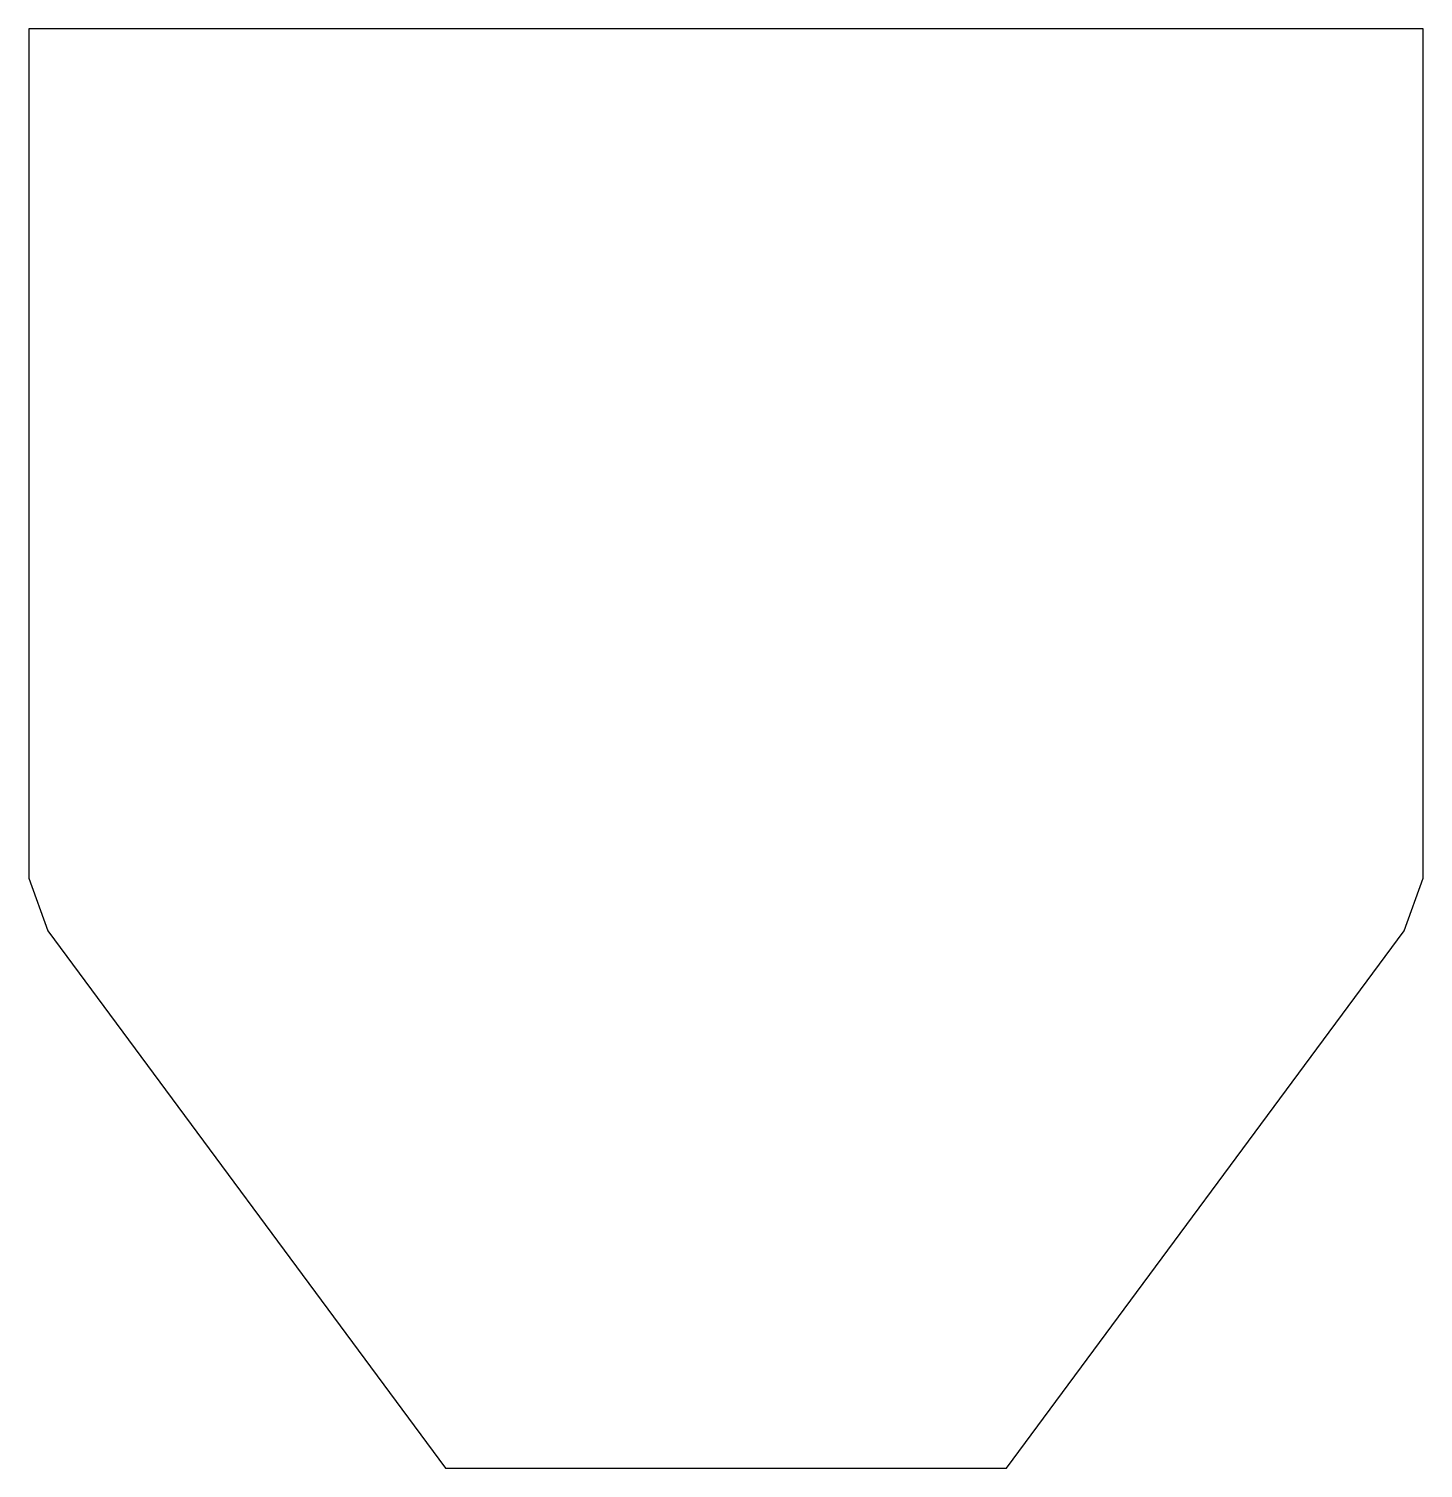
# Model space of a CAD drawing. Header units: millimetres. Extents: x 0 to 53.2, y 0 to 54.9.
import ezdxf

# ---------------------------------------------------------------- set-up
doc = ezdxf.new("R2010")
doc.units = ezdxf.units.MM

msp = doc.modelspace()

# ---------------------------------------------------------------- linework, layer by layer
at = {"layer": 'UMRISS'}
msp.add_lwpolyline([(0, 54.9), (0, 22.5), (0.7276, 20.5), (15.8976, 0), (37.3024, 0), (52.4724, 20.5), (53.2, 22.5), (53.2, 54.9)], close=True, dxfattribs=at)

doc.saveas('drawing.dxf')
